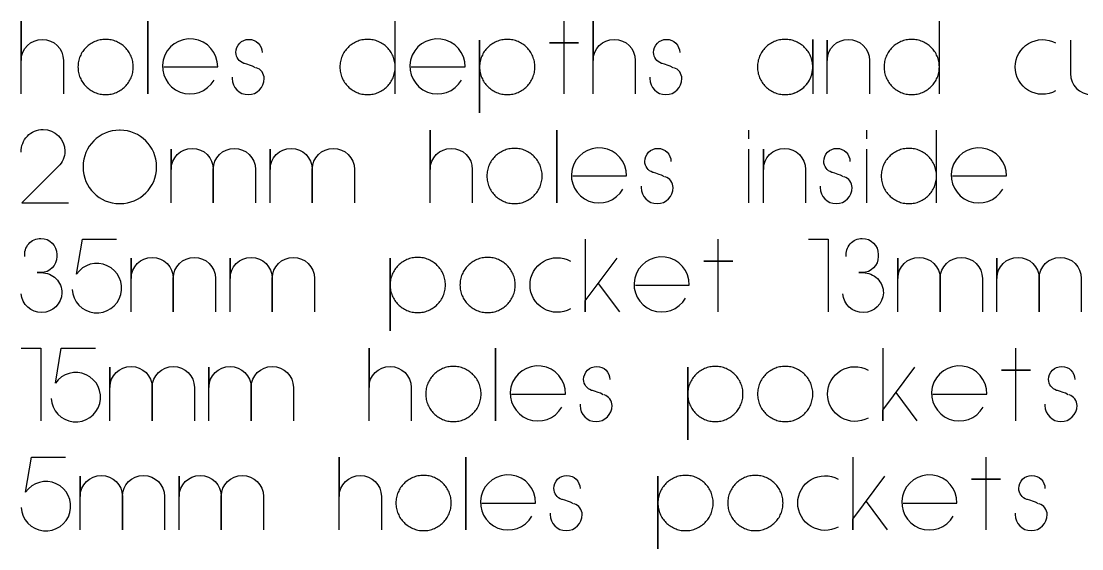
# Model space of a CAD drawing. Extents: x -767 to 3744, y -438 to 2808.
# Drawn here: x -766.8 to -329.5, y 2590.6 to 2808.4 of the extents above; entities that cross this region are included whole.
import ezdxf

# ---------------------------------------------------------------- set-up
doc = ezdxf.new("R2010")
doc.units = 0
doc.layers.add('T5_LOGOLAYER_2', color=18, linetype='CONTINUOUS')

msp = doc.modelspace()

# ---------------------------------------------------------------- linework, layer by layer
at = {"layer": 'T5_LOGOLAYER_2'}
for points in [[(-766.79, 2778.41), (-766.79, 2808.41), (-766.79, 2792.21, -1), (-749.39, 2792.21), (-749.39, 2778.41)], [(-530.99, 2778.41), (-530.99, 2808.41), (-530.99, 2792.21, -1), (-513.59, 2792.21), (-513.59, 2778.41)], [(-707.99, 2789.51), (-685.79, 2789.51, 0.90232), (-708.25, 2792.31, 0.862347), (-687.29, 2784.11)], [(-670.19, 2789.21), (-671.39, 2789.81), (-672.29, 2790.11), (-673.79, 2790.71), (-674.69, 2791.01), (-674.99, 2791.01, -0.313298), (-678.29, 2795.51, -1), (-667.49, 2795.51)], [(-605.99, 2789.51), (-583.79, 2789.51, 0.90232), (-606.25, 2792.31, 0.862347), (-585.29, 2784.11)], [(-497.99, 2789.21), (-499.19, 2789.81), (-500.09, 2790.11), (-501.59, 2790.71), (-502.49, 2791.01), (-502.79, 2791.01, -0.313298), (-506.09, 2795.51, -1), (-495.29, 2795.51)], [(-451.83, 2778.11, 0.421631), (-440.43, 2789.81), (-440.43, 2800.91), (-440.43, 2778.41)], [(-434.43, 2778.41), (-434.43, 2800.61), (-434.43, 2792.21, -1), (-417.03, 2792.21), (-417.03, 2778.41)], [(-340.27, 2779.61, -0.569347), (-356.95, 2789.51, -0.569347), (-340.27, 2799.41)], [(-334.21, 2800.61), (-334.21, 2786.81, 1), (-316.81, 2786.81), (-316.81, 2800.61), (-316.81, 2778.41)], [(-679.79, 2785.31), (-679.79, 2784.71, 1), (-666.59, 2784.71, 0.329104), (-669.89, 2789.21)], [(-507.59, 2785.31), (-507.59, 2784.71, 1), (-494.39, 2784.71, 0.329104), (-497.69, 2789.21)], [(-766.79, 2754.41, -0.423868), (-757.79, 2763.71, -0.413911), (-748.79, 2754.71, -0.194637), (-751.49, 2748.41), (-766.49, 2733.41), (-747.29, 2733.41)], [(-598.19, 2733.41), (-598.19, 2763.41), (-598.19, 2747.21, -1), (-580.79, 2747.21), (-580.79, 2733.41)], [(-704.99, 2733.41), (-704.99, 2755.61), (-704.99, 2747.21, -1), (-687.59, 2747.21), (-687.59, 2733.41), (-687.59, 2747.21, -1), (-670.19, 2747.21), (-670.19, 2733.41)], [(-664.19, 2733.41), (-664.19, 2755.61), (-664.19, 2747.21, -1), (-646.79, 2747.21), (-646.79, 2733.41), (-646.79, 2747.21, -1), (-629.39, 2747.21), (-629.39, 2733.41)], [(-539.39, 2744.51), (-517.19, 2744.51, 0.90232), (-539.65, 2747.31, 0.862347), (-518.69, 2739.11)], [(-501.59, 2744.21), (-502.79, 2744.81), (-503.69, 2745.11), (-505.19, 2745.71), (-506.09, 2746.01), (-506.39, 2746.01, -0.313298), (-509.69, 2750.51, -1), (-498.89, 2750.51)], [(-460.79, 2733.41), (-460.79, 2755.61), (-460.79, 2747.21, -1), (-443.39, 2747.21), (-443.39, 2733.41)], [(-427.79, 2744.21), (-428.99, 2744.81), (-429.89, 2745.11), (-431.39, 2745.71), (-432.29, 2746.01), (-432.59, 2746.01, -0.313298), (-435.89, 2750.51, -1), (-425.09, 2750.51)], [(-382.79, 2744.51), (-360.59, 2744.51, 0.90232), (-383.05, 2747.31, 0.862347), (-362.09, 2739.11)], [(-511.19, 2740.31), (-511.19, 2739.71, 1), (-497.99, 2739.71, 0.329104), (-501.29, 2744.21)], [(-437.39, 2740.31), (-437.39, 2739.71, 1), (-424.19, 2739.71, 0.329104), (-427.49, 2744.21)], [(-765.29, 2711.21, -0.454849), (-758.69, 2718.77, -0.411435), (-752.09, 2712.11), (-752.09, 2711.21, -0.412121), (-758.69, 2704.61), (-760.19, 2704.61), (-758.39, 2704.61, -0.414286), (-749.99, 2696.21, -0.946269), (-766.79, 2695.91)], [(-745.79, 2697.71, 0.857608), (-725.73, 2695.61, 0.839431), (-743.99, 2704.01), (-741.59, 2718.41), (-727.49, 2718.41)], [(-426.59, 2711.21, -0.454849), (-419.99, 2718.77, -0.411435), (-413.39, 2712.11), (-413.39, 2711.21, -0.412121), (-419.99, 2704.61), (-421.49, 2704.61), (-419.69, 2704.61, -0.414286), (-411.29, 2696.21, -0.946269), (-428.09, 2695.91)], [(-721.49, 2688.41), (-721.49, 2710.61), (-721.49, 2702.21, -1), (-704.09, 2702.21), (-704.09, 2688.41), (-704.09, 2702.21, -1), (-686.69, 2702.21), (-686.69, 2688.41)], [(-680.69, 2688.41), (-680.69, 2710.61), (-680.69, 2702.21, -1), (-663.29, 2702.21), (-663.29, 2688.41), (-663.29, 2702.21, -1), (-645.89, 2702.21), (-645.89, 2688.41)], [(-540.33, 2689.61, -0.569347), (-557.01, 2699.51, -0.569347), (-540.33, 2709.41)], [(-513.57, 2699.51), (-491.37, 2699.51, 0.90232), (-513.83, 2702.31, 0.862347), (-492.87, 2694.11)], [(-405.29, 2688.41), (-405.29, 2710.61), (-405.29, 2702.21, -1), (-387.89, 2702.21), (-387.89, 2688.41), (-387.89, 2702.21, -1), (-370.49, 2702.21), (-370.49, 2688.41)], [(-364.49, 2688.41), (-364.49, 2710.61), (-364.49, 2702.21, -1), (-347.09, 2702.21), (-347.09, 2688.41), (-347.09, 2702.21, -1), (-329.69, 2702.21), (-329.69, 2688.41)], [(-754.49, 2652.71, 0.857608), (-734.43, 2650.61, 0.839431), (-752.69, 2659.01), (-750.29, 2673.41), (-736.19, 2673.41)], [(-623.39, 2643.41), (-623.39, 2673.41), (-623.39, 2657.21, -1), (-605.99, 2657.21), (-605.99, 2643.41)], [(-730.19, 2643.41), (-730.19, 2665.61), (-730.19, 2657.21, -1), (-712.79, 2657.21), (-712.79, 2643.41), (-712.79, 2657.21, -1), (-695.39, 2657.21), (-695.39, 2643.41)], [(-689.39, 2643.41), (-689.39, 2665.61), (-689.39, 2657.21, -1), (-671.99, 2657.21), (-671.99, 2643.41), (-671.99, 2657.21, -1), (-654.59, 2657.21), (-654.59, 2643.41)], [(-564.59, 2654.51), (-542.39, 2654.51, 0.90232), (-564.85, 2657.31, 0.862347), (-543.89, 2649.11)], [(-526.79, 2654.21), (-527.99, 2654.81), (-528.89, 2655.11), (-530.39, 2655.71), (-531.29, 2656.01), (-531.59, 2656.01, -0.313298), (-534.89, 2660.51, -1), (-524.09, 2660.51)], [(-417.63, 2644.61, -0.569347), (-434.31, 2654.51, -0.569347), (-417.63, 2664.41)], [(-390.87, 2654.51), (-368.67, 2654.51, 0.90232), (-391.13, 2657.31, 0.862347), (-370.17, 2649.11)], [(-335.07, 2654.21), (-336.27, 2654.81), (-337.17, 2655.11), (-338.67, 2655.71), (-339.57, 2656.01), (-339.87, 2656.01, -0.313298), (-343.17, 2660.51, -1), (-332.37, 2660.51)], [(-536.39, 2650.31), (-536.39, 2649.71, 1), (-523.19, 2649.71, 0.329104), (-526.49, 2654.21)], [(-344.67, 2650.31), (-344.67, 2649.71, 1), (-331.47, 2649.71, 0.329104), (-334.77, 2654.21)], [(-766.79, 2607.71, 0.857608), (-746.73, 2605.61, 0.839431), (-764.99, 2614.01), (-762.59, 2628.41), (-748.49, 2628.41)], [(-635.69, 2598.41), (-635.69, 2628.41), (-635.69, 2612.21, -1), (-618.29, 2612.21), (-618.29, 2598.41)], [(-742.49, 2598.41), (-742.49, 2620.61), (-742.49, 2612.21, -1), (-725.09, 2612.21), (-725.09, 2598.41), (-725.09, 2612.21, -1), (-707.69, 2612.21), (-707.69, 2598.41)], [(-701.69, 2598.41), (-701.69, 2620.61), (-701.69, 2612.21, -1), (-684.29, 2612.21), (-684.29, 2598.41), (-684.29, 2612.21, -1), (-666.89, 2612.21), (-666.89, 2598.41)], [(-576.89, 2609.51), (-554.69, 2609.51, 0.90232), (-577.15, 2612.31, 0.862347), (-556.19, 2604.11)], [(-539.09, 2609.21), (-540.29, 2609.81), (-541.19, 2610.11), (-542.69, 2610.71), (-543.59, 2611.01), (-543.89, 2611.01, -0.313298), (-547.19, 2615.51, -1), (-536.39, 2615.51)], [(-429.93, 2599.61, -0.569347), (-446.61, 2609.51, -0.569347), (-429.93, 2619.41)], [(-403.17, 2609.51), (-380.97, 2609.51, 0.90232), (-403.43, 2612.31, 0.862347), (-382.47, 2604.11)], [(-347.37, 2609.21), (-348.57, 2609.81), (-349.47, 2610.11), (-350.97, 2610.71), (-351.87, 2611.01), (-352.17, 2611.01, -0.313298), (-355.47, 2615.51, -1), (-344.67, 2615.51)], [(-548.69, 2605.31), (-548.69, 2604.71, 1), (-535.49, 2604.71, 0.329104), (-538.79, 2609.21)], [(-356.97, 2605.31), (-356.97, 2604.71, 1), (-343.77, 2604.71, 0.329104), (-347.07, 2609.21)]]:
    msp.add_lwpolyline(points, format="xyb", dxfattribs=at)
for points in [[(-714.59, 2778.41), (-714.59, 2808.41)], [(-731.99, 2778.11), (-731.4, 2778.13), (-730.82, 2778.17), (-730.25, 2778.24), (-729.69, 2778.34), (-729.14, 2778.47), (-728.6, 2778.62), (-728.07, 2778.8), (-727.55, 2779.01), (-727.05, 2779.24), (-726.55, 2779.49), (-726.08, 2779.76), (-725.61, 2780.06), (-725.17, 2780.38), (-724.74, 2780.72), (-724.32, 2781.07), (-723.93, 2781.45), (-723.55, 2781.85), (-723.19, 2782.26), (-722.85, 2782.69), (-722.53, 2783.14), (-722.24, 2783.6), (-721.96, 2784.08), (-721.71, 2784.57), (-721.48, 2785.07), (-721.28, 2785.59), (-721.1, 2786.12), (-720.95, 2786.66), (-720.82, 2787.21), (-720.72, 2787.78), (-720.65, 2788.35), (-720.6, 2788.93), (-720.59, 2789.51), (-720.6, 2790.1), (-720.65, 2790.68), (-720.72, 2791.25), (-720.82, 2791.81), (-720.95, 2792.36), (-721.1, 2792.9), (-721.28, 2793.43), (-721.48, 2793.95), (-721.71, 2794.45), (-721.96, 2794.95), (-722.24, 2795.42), (-722.53, 2795.89), (-722.85, 2796.33), (-723.19, 2796.76), (-723.55, 2797.18), (-723.93, 2797.57), (-724.32, 2797.95), (-724.74, 2798.31), (-725.17, 2798.65), (-725.61, 2798.97), (-726.08, 2799.26), (-726.55, 2799.54), (-727.05, 2799.79), (-727.55, 2800.02), (-728.07, 2800.22), (-728.6, 2800.4), (-729.14, 2800.55), (-729.69, 2800.68), (-730.25, 2800.78), (-730.82, 2800.85), (-731.4, 2800.9), (-731.99, 2800.91), (-732.57, 2800.9), (-733.15, 2800.85), (-733.72, 2800.78), (-734.29, 2800.68), (-734.84, 2800.55), (-735.38, 2800.4), (-735.91, 2800.22), (-736.43, 2800.02), (-736.93, 2799.79), (-737.42, 2799.54), (-737.9, 2799.26), (-738.36, 2798.97), (-738.81, 2798.65), (-739.24, 2798.31), (-739.65, 2797.95), (-740.05, 2797.57), (-740.43, 2797.18), (-740.78, 2796.76), (-741.12, 2796.33), (-741.44, 2795.89), (-741.74, 2795.42), (-742.01, 2794.95), (-742.26, 2794.45), (-742.49, 2793.95), (-742.7, 2793.43), (-742.88, 2792.9), (-743.03, 2792.36), (-743.16, 2791.81), (-743.26, 2791.25), (-743.33, 2790.68), (-743.37, 2790.1), (-743.39, 2789.51), (-743.37, 2788.93), (-743.33, 2788.35), (-743.26, 2787.78), (-743.16, 2787.21), (-743.03, 2786.66), (-742.88, 2786.12), (-742.7, 2785.59), (-742.49, 2785.07), (-742.26, 2784.57), (-742.01, 2784.08), (-741.74, 2783.6), (-741.44, 2783.14), (-741.12, 2782.69), (-740.78, 2782.26), (-740.43, 2781.85), (-740.05, 2781.45), (-739.65, 2781.07), (-739.24, 2780.72), (-738.81, 2780.38), (-738.36, 2780.06), (-737.9, 2779.76), (-737.42, 2779.49), (-736.93, 2779.24), (-736.43, 2779.01), (-735.91, 2778.8), (-735.38, 2778.62), (-734.84, 2778.47), (-734.29, 2778.34), (-733.72, 2778.24), (-733.15, 2778.17), (-732.57, 2778.13)], [(-577.79, 2778.41), (-577.79, 2800.61), (-577.79, 2789.51), (-577.77, 2788.93), (-577.73, 2788.35), (-577.66, 2787.78), (-577.56, 2787.21), (-577.43, 2786.66), (-577.28, 2786.12), (-577.1, 2785.59), (-576.89, 2785.07), (-576.66, 2784.57), (-576.41, 2784.08), (-576.14, 2783.6), (-575.84, 2783.14), (-575.52, 2782.69), (-575.18, 2782.26), (-574.83, 2781.85), (-574.45, 2781.45), (-574.05, 2781.07), (-573.64, 2780.72), (-573.21, 2780.38), (-572.76, 2780.06), (-572.3, 2779.76), (-571.82, 2779.49), (-571.33, 2779.24), (-570.83, 2779.01), (-570.31, 2778.8), (-569.78, 2778.62), (-569.24, 2778.47), (-568.69, 2778.34), (-568.12, 2778.24), (-567.55, 2778.17), (-566.97, 2778.13), (-566.39, 2778.11), (-565.8, 2778.13), (-565.22, 2778.17), (-564.65, 2778.24), (-564.09, 2778.34), (-563.54, 2778.47), (-563, 2778.62), (-562.47, 2778.8), (-561.95, 2779.01), (-561.45, 2779.24), (-560.95, 2779.49), (-560.48, 2779.76), (-560.01, 2780.06), (-559.57, 2780.38), (-559.14, 2780.72), (-558.72, 2781.07), (-558.33, 2781.45), (-557.95, 2781.85), (-557.59, 2782.26), (-557.25, 2782.69), (-556.93, 2783.14), (-556.64, 2783.6), (-556.36, 2784.08), (-556.11, 2784.57), (-555.88, 2785.07), (-555.68, 2785.59), (-555.5, 2786.12), (-555.35, 2786.66), (-555.22, 2787.21), (-555.12, 2787.78), (-555.05, 2788.35), (-555, 2788.93), (-554.99, 2789.51), (-555, 2790.1), (-555.05, 2790.68), (-555.12, 2791.25), (-555.22, 2791.81), (-555.35, 2792.36), (-555.5, 2792.9), (-555.68, 2793.43), (-555.88, 2793.95), (-556.11, 2794.45), (-556.36, 2794.95), (-556.64, 2795.42), (-556.93, 2795.89), (-557.25, 2796.33), (-557.59, 2796.76), (-557.95, 2797.18), (-558.33, 2797.57), (-558.72, 2797.95), (-559.14, 2798.31), (-559.57, 2798.65), (-560.01, 2798.97), (-560.48, 2799.26), (-560.95, 2799.54), (-561.45, 2799.79), (-561.95, 2800.02), (-562.47, 2800.22), (-563, 2800.4), (-563.54, 2800.55), (-564.09, 2800.68), (-564.65, 2800.78), (-565.22, 2800.85), (-565.8, 2800.9), (-566.39, 2800.91), (-566.97, 2800.9), (-567.55, 2800.85), (-568.12, 2800.78), (-568.69, 2800.68), (-569.24, 2800.55), (-569.78, 2800.4), (-570.31, 2800.22), (-570.83, 2800.02), (-571.33, 2799.79), (-571.82, 2799.54), (-572.3, 2799.26), (-572.76, 2798.97), (-573.21, 2798.65), (-573.64, 2798.31), (-574.05, 2797.95), (-574.45, 2797.57), (-574.83, 2797.18), (-575.18, 2796.76), (-575.52, 2796.33), (-575.84, 2795.89), (-576.14, 2795.42), (-576.41, 2794.95), (-576.66, 2794.45), (-576.89, 2793.95), (-577.1, 2793.43), (-577.28, 2792.9), (-577.43, 2792.36), (-577.56, 2791.81), (-577.66, 2791.25), (-577.73, 2790.68), (-577.77, 2790.1), (-577.79, 2789.51), (-577.79, 2770.61)], [(-451.83, 2778.11), (-451.24, 2778.13), (-450.66, 2778.17), (-450.09, 2778.24), (-449.53, 2778.34), (-448.98, 2778.47), (-448.44, 2778.62), (-447.91, 2778.8), (-447.39, 2779.01), (-446.89, 2779.24), (-446.39, 2779.49), (-445.92, 2779.76), (-445.45, 2780.06), (-445.01, 2780.38), (-444.58, 2780.72), (-444.16, 2781.07), (-443.77, 2781.45), (-443.39, 2781.85), (-443.03, 2782.26), (-442.69, 2782.69), (-442.37, 2783.14), (-442.08, 2783.6), (-441.8, 2784.08), (-441.55, 2784.57), (-441.32, 2785.07), (-441.12, 2785.59), (-440.94, 2786.12), (-440.79, 2786.66), (-440.66, 2787.21), (-440.56, 2787.78), (-440.49, 2788.35), (-440.44, 2788.93), (-440.43, 2789.51), (-440.44, 2790.1), (-440.49, 2790.68), (-440.56, 2791.25), (-440.66, 2791.81), (-440.79, 2792.36), (-440.94, 2792.9), (-441.12, 2793.43), (-441.32, 2793.95), (-441.55, 2794.45), (-441.8, 2794.95), (-442.08, 2795.42), (-442.37, 2795.89), (-442.69, 2796.33), (-443.03, 2796.76), (-443.39, 2797.18), (-443.77, 2797.57), (-444.16, 2797.95), (-444.58, 2798.31), (-445.01, 2798.65), (-445.45, 2798.97), (-445.92, 2799.26), (-446.39, 2799.54), (-446.89, 2799.79), (-447.39, 2800.02), (-447.91, 2800.22), (-448.44, 2800.4), (-448.98, 2800.55), (-449.53, 2800.68), (-450.09, 2800.78), (-450.66, 2800.85), (-451.24, 2800.9), (-451.83, 2800.91), (-452.41, 2800.9), (-452.99, 2800.85), (-453.56, 2800.78), (-454.13, 2800.68), (-454.68, 2800.55), (-455.22, 2800.4), (-455.75, 2800.22), (-456.27, 2800.02), (-456.77, 2799.79), (-457.26, 2799.54), (-457.74, 2799.26), (-458.2, 2798.97), (-458.65, 2798.65), (-459.08, 2798.31), (-459.49, 2797.95), (-459.89, 2797.57), (-460.27, 2797.18), (-460.62, 2796.76), (-460.96, 2796.33), (-461.28, 2795.89), (-461.58, 2795.42), (-461.85, 2794.95), (-462.1, 2794.45), (-462.33, 2793.95), (-462.54, 2793.43), (-462.72, 2792.9), (-462.87, 2792.36), (-463, 2791.81), (-463.1, 2791.25), (-463.17, 2790.68), (-463.21, 2790.1), (-463.23, 2789.51), (-463.21, 2788.93), (-463.17, 2788.35), (-463.1, 2787.78), (-463, 2787.21), (-462.87, 2786.66), (-462.72, 2786.12), (-462.54, 2785.59), (-462.33, 2785.07), (-462.1, 2784.57), (-461.85, 2784.08), (-461.58, 2783.6), (-461.28, 2783.14), (-460.96, 2782.69), (-460.62, 2782.26), (-460.27, 2781.85), (-459.89, 2781.45), (-459.49, 2781.07), (-459.08, 2780.72), (-458.65, 2780.38), (-458.2, 2780.06), (-457.74, 2779.76), (-457.26, 2779.49), (-456.77, 2779.24), (-456.27, 2779.01), (-455.75, 2778.8), (-455.22, 2778.62), (-454.68, 2778.47), (-454.13, 2778.34), (-453.56, 2778.24), (-452.99, 2778.17), (-452.41, 2778.13)], [(-545.99, 2733.41), (-545.99, 2763.41)], [(-563.39, 2733.11), (-562.8, 2733.13), (-562.22, 2733.17), (-561.65, 2733.24), (-561.09, 2733.34), (-560.54, 2733.47), (-560, 2733.62), (-559.47, 2733.8), (-558.95, 2734.01), (-558.45, 2734.24), (-557.95, 2734.49), (-557.48, 2734.76), (-557.01, 2735.06), (-556.57, 2735.38), (-556.14, 2735.72), (-555.72, 2736.07), (-555.33, 2736.45), (-554.95, 2736.85), (-554.59, 2737.26), (-554.25, 2737.69), (-553.93, 2738.14), (-553.64, 2738.6), (-553.36, 2739.08), (-553.11, 2739.57), (-552.88, 2740.07), (-552.68, 2740.59), (-552.5, 2741.12), (-552.35, 2741.66), (-552.22, 2742.21), (-552.12, 2742.78), (-552.05, 2743.35), (-552, 2743.93), (-551.99, 2744.51), (-552, 2745.1), (-552.05, 2745.68), (-552.12, 2746.25), (-552.22, 2746.81), (-552.35, 2747.36), (-552.5, 2747.9), (-552.68, 2748.43), (-552.88, 2748.95), (-553.11, 2749.45), (-553.36, 2749.95), (-553.64, 2750.42), (-553.93, 2750.89), (-554.25, 2751.33), (-554.59, 2751.76), (-554.95, 2752.18), (-555.33, 2752.57), (-555.72, 2752.95), (-556.14, 2753.31), (-556.57, 2753.65), (-557.01, 2753.97), (-557.48, 2754.26), (-557.95, 2754.54), (-558.45, 2754.79), (-558.95, 2755.02), (-559.47, 2755.22), (-560, 2755.4), (-560.54, 2755.55), (-561.09, 2755.68), (-561.65, 2755.78), (-562.22, 2755.85), (-562.8, 2755.9), (-563.39, 2755.91), (-563.97, 2755.9), (-564.55, 2755.85), (-565.12, 2755.78), (-565.69, 2755.68), (-566.24, 2755.55), (-566.78, 2755.4), (-567.31, 2755.22), (-567.83, 2755.02), (-568.33, 2754.79), (-568.82, 2754.54), (-569.3, 2754.26), (-569.76, 2753.97), (-570.21, 2753.65), (-570.64, 2753.31), (-571.05, 2752.95), (-571.45, 2752.57), (-571.83, 2752.18), (-572.18, 2751.76), (-572.52, 2751.33), (-572.84, 2750.89), (-573.14, 2750.42), (-573.41, 2749.95), (-573.66, 2749.45), (-573.89, 2748.95), (-574.1, 2748.43), (-574.28, 2747.9), (-574.43, 2747.36), (-574.56, 2746.81), (-574.66, 2746.25), (-574.73, 2745.68), (-574.77, 2745.1), (-574.79, 2744.51), (-574.77, 2743.93), (-574.73, 2743.35), (-574.66, 2742.78), (-574.56, 2742.21), (-574.43, 2741.66), (-574.28, 2741.12), (-574.1, 2740.59), (-573.89, 2740.07), (-573.66, 2739.57), (-573.41, 2739.08), (-573.14, 2738.6), (-572.84, 2738.14), (-572.52, 2737.69), (-572.18, 2737.26), (-571.83, 2736.85), (-571.45, 2736.45), (-571.05, 2736.07), (-570.64, 2735.72), (-570.21, 2735.38), (-569.76, 2735.06), (-569.3, 2734.76), (-568.82, 2734.49), (-568.33, 2734.24), (-567.83, 2734.01), (-567.31, 2733.8), (-566.78, 2733.62), (-566.24, 2733.47), (-565.69, 2733.34), (-565.12, 2733.24), (-564.55, 2733.17), (-563.97, 2733.13)], [(-614.69, 2688.41), (-614.69, 2710.61), (-614.69, 2699.51), (-614.67, 2698.93), (-614.63, 2698.35), (-614.56, 2697.78), (-614.46, 2697.21), (-614.33, 2696.66), (-614.18, 2696.12), (-614, 2695.59), (-613.79, 2695.07), (-613.56, 2694.57), (-613.31, 2694.08), (-613.04, 2693.6), (-612.74, 2693.14), (-612.42, 2692.69), (-612.08, 2692.26), (-611.73, 2691.85), (-611.35, 2691.45), (-610.95, 2691.07), (-610.54, 2690.72), (-610.11, 2690.38), (-609.66, 2690.06), (-609.2, 2689.76), (-608.72, 2689.49), (-608.23, 2689.24), (-607.73, 2689.01), (-607.21, 2688.8), (-606.68, 2688.62), (-606.14, 2688.47), (-605.59, 2688.34), (-605.02, 2688.24), (-604.45, 2688.17), (-603.87, 2688.13), (-603.29, 2688.11), (-602.7, 2688.13), (-602.12, 2688.17), (-601.55, 2688.24), (-600.99, 2688.34), (-600.44, 2688.47), (-599.9, 2688.62), (-599.37, 2688.8), (-598.85, 2689.01), (-598.35, 2689.24), (-597.85, 2689.49), (-597.38, 2689.76), (-596.91, 2690.06), (-596.47, 2690.38), (-596.04, 2690.72), (-595.62, 2691.07), (-595.23, 2691.45), (-594.85, 2691.85), (-594.49, 2692.26), (-594.15, 2692.69), (-593.83, 2693.14), (-593.54, 2693.6), (-593.26, 2694.08), (-593.01, 2694.57), (-592.78, 2695.07), (-592.58, 2695.59), (-592.4, 2696.12), (-592.25, 2696.66), (-592.12, 2697.21), (-592.02, 2697.78), (-591.95, 2698.35), (-591.9, 2698.93), (-591.89, 2699.51), (-591.9, 2700.1), (-591.95, 2700.68), (-592.02, 2701.25), (-592.12, 2701.81), (-592.25, 2702.36), (-592.4, 2702.9), (-592.58, 2703.43), (-592.78, 2703.95), (-593.01, 2704.45), (-593.26, 2704.95), (-593.54, 2705.42), (-593.83, 2705.89), (-594.15, 2706.33), (-594.49, 2706.76), (-594.85, 2707.18), (-595.23, 2707.57), (-595.62, 2707.95), (-596.04, 2708.31), (-596.47, 2708.65), (-596.91, 2708.97), (-597.38, 2709.26), (-597.85, 2709.54), (-598.35, 2709.79), (-598.85, 2710.02), (-599.37, 2710.22), (-599.9, 2710.4), (-600.44, 2710.55), (-600.99, 2710.68), (-601.55, 2710.78), (-602.12, 2710.85), (-602.7, 2710.9), (-603.29, 2710.91), (-603.87, 2710.9), (-604.45, 2710.85), (-605.02, 2710.78), (-605.59, 2710.68), (-606.14, 2710.55), (-606.68, 2710.4), (-607.21, 2710.22), (-607.73, 2710.02), (-608.23, 2709.79), (-608.72, 2709.54), (-609.2, 2709.26), (-609.66, 2708.97), (-610.11, 2708.65), (-610.54, 2708.31), (-610.95, 2707.95), (-611.35, 2707.57), (-611.73, 2707.18), (-612.08, 2706.76), (-612.42, 2706.33), (-612.74, 2705.89), (-613.04, 2705.42), (-613.31, 2704.95), (-613.56, 2704.45), (-613.79, 2703.95), (-614, 2703.43), (-614.18, 2702.9), (-614.33, 2702.36), (-614.46, 2701.81), (-614.56, 2701.25), (-614.63, 2700.68), (-614.67, 2700.1), (-614.69, 2699.51), (-614.69, 2680.61)], [(-574.49, 2688.11), (-573.9, 2688.13), (-573.32, 2688.17), (-572.75, 2688.24), (-572.19, 2688.34), (-571.64, 2688.47), (-571.1, 2688.62), (-570.57, 2688.8), (-570.05, 2689.01), (-569.55, 2689.24), (-569.05, 2689.49), (-568.58, 2689.76), (-568.11, 2690.06), (-567.67, 2690.38), (-567.24, 2690.72), (-566.82, 2691.07), (-566.43, 2691.45), (-566.05, 2691.85), (-565.69, 2692.26), (-565.35, 2692.69), (-565.03, 2693.14), (-564.74, 2693.6), (-564.46, 2694.08), (-564.21, 2694.57), (-563.98, 2695.07), (-563.78, 2695.59), (-563.6, 2696.12), (-563.45, 2696.66), (-563.32, 2697.21), (-563.22, 2697.78), (-563.15, 2698.35), (-563.1, 2698.93), (-563.09, 2699.51), (-563.1, 2700.1), (-563.15, 2700.68), (-563.22, 2701.25), (-563.32, 2701.81), (-563.45, 2702.36), (-563.6, 2702.9), (-563.78, 2703.43), (-563.98, 2703.95), (-564.21, 2704.45), (-564.46, 2704.95), (-564.74, 2705.42), (-565.03, 2705.89), (-565.35, 2706.33), (-565.69, 2706.76), (-566.05, 2707.18), (-566.43, 2707.57), (-566.82, 2707.95), (-567.24, 2708.31), (-567.67, 2708.65), (-568.11, 2708.97), (-568.58, 2709.26), (-569.05, 2709.54), (-569.55, 2709.79), (-570.05, 2710.02), (-570.57, 2710.22), (-571.1, 2710.4), (-571.64, 2710.55), (-572.19, 2710.68), (-572.75, 2710.78), (-573.32, 2710.85), (-573.9, 2710.9), (-574.49, 2710.91), (-575.07, 2710.9), (-575.65, 2710.85), (-576.22, 2710.78), (-576.79, 2710.68), (-577.34, 2710.55), (-577.88, 2710.4), (-578.41, 2710.22), (-578.93, 2710.02), (-579.43, 2709.79), (-579.92, 2709.54), (-580.4, 2709.26), (-580.86, 2708.97), (-581.31, 2708.65), (-581.74, 2708.31), (-582.15, 2707.95), (-582.55, 2707.57), (-582.93, 2707.18), (-583.28, 2706.76), (-583.62, 2706.33), (-583.94, 2705.89), (-584.24, 2705.42), (-584.51, 2704.95), (-584.76, 2704.45), (-584.99, 2703.95), (-585.2, 2703.43), (-585.38, 2702.9), (-585.53, 2702.36), (-585.66, 2701.81), (-585.76, 2701.25), (-585.83, 2700.68), (-585.87, 2700.1), (-585.89, 2699.51), (-585.87, 2698.93), (-585.83, 2698.35), (-585.76, 2697.78), (-585.66, 2697.21), (-585.53, 2696.66), (-585.38, 2696.12), (-585.2, 2695.59), (-584.99, 2695.07), (-584.76, 2694.57), (-584.51, 2694.08), (-584.24, 2693.6), (-583.94, 2693.14), (-583.62, 2692.69), (-583.28, 2692.26), (-582.93, 2691.85), (-582.55, 2691.45), (-582.15, 2691.07), (-581.74, 2690.72), (-581.31, 2690.38), (-580.86, 2690.06), (-580.4, 2689.76), (-579.92, 2689.49), (-579.43, 2689.24), (-578.93, 2689.01), (-578.41, 2688.8), (-577.88, 2688.62), (-577.34, 2688.47), (-576.79, 2688.34), (-576.22, 2688.24), (-575.65, 2688.17), (-575.07, 2688.13)], [(-571.19, 2643.41), (-571.19, 2673.41)], [(-588.59, 2643.11), (-588, 2643.13), (-587.42, 2643.17), (-586.85, 2643.24), (-586.29, 2643.34), (-585.74, 2643.47), (-585.2, 2643.62), (-584.67, 2643.8), (-584.15, 2644.01), (-583.65, 2644.24), (-583.15, 2644.49), (-582.68, 2644.76), (-582.21, 2645.06), (-581.77, 2645.38), (-581.34, 2645.72), (-580.92, 2646.07), (-580.53, 2646.45), (-580.15, 2646.85), (-579.79, 2647.26), (-579.45, 2647.69), (-579.13, 2648.14), (-578.84, 2648.6), (-578.56, 2649.08), (-578.31, 2649.57), (-578.08, 2650.07), (-577.88, 2650.59), (-577.7, 2651.12), (-577.55, 2651.66), (-577.42, 2652.21), (-577.32, 2652.78), (-577.25, 2653.35), (-577.2, 2653.93), (-577.19, 2654.51), (-577.2, 2655.1), (-577.25, 2655.68), (-577.32, 2656.25), (-577.42, 2656.81), (-577.55, 2657.36), (-577.7, 2657.9), (-577.88, 2658.43), (-578.08, 2658.95), (-578.31, 2659.45), (-578.56, 2659.95), (-578.84, 2660.42), (-579.13, 2660.89), (-579.45, 2661.33), (-579.79, 2661.76), (-580.15, 2662.18), (-580.53, 2662.57), (-580.92, 2662.95), (-581.34, 2663.31), (-581.77, 2663.65), (-582.21, 2663.97), (-582.68, 2664.26), (-583.15, 2664.54), (-583.65, 2664.79), (-584.15, 2665.02), (-584.67, 2665.22), (-585.2, 2665.4), (-585.74, 2665.55), (-586.29, 2665.68), (-586.85, 2665.78), (-587.42, 2665.85), (-588, 2665.9), (-588.59, 2665.91), (-589.17, 2665.9), (-589.75, 2665.85), (-590.32, 2665.78), (-590.89, 2665.68), (-591.44, 2665.55), (-591.98, 2665.4), (-592.51, 2665.22), (-593.03, 2665.02), (-593.53, 2664.79), (-594.02, 2664.54), (-594.5, 2664.26), (-594.96, 2663.97), (-595.41, 2663.65), (-595.84, 2663.31), (-596.25, 2662.95), (-596.65, 2662.57), (-597.03, 2662.18), (-597.38, 2661.76), (-597.72, 2661.33), (-598.04, 2660.89), (-598.34, 2660.42), (-598.61, 2659.95), (-598.86, 2659.45), (-599.09, 2658.95), (-599.3, 2658.43), (-599.48, 2657.9), (-599.63, 2657.36), (-599.76, 2656.81), (-599.86, 2656.25), (-599.93, 2655.68), (-599.97, 2655.1), (-599.99, 2654.51), (-599.97, 2653.93), (-599.93, 2653.35), (-599.86, 2652.78), (-599.76, 2652.21), (-599.63, 2651.66), (-599.48, 2651.12), (-599.3, 2650.59), (-599.09, 2650.07), (-598.86, 2649.57), (-598.61, 2649.08), (-598.34, 2648.6), (-598.04, 2648.14), (-597.72, 2647.69), (-597.38, 2647.26), (-597.03, 2646.85), (-596.65, 2646.45), (-596.25, 2646.07), (-595.84, 2645.72), (-595.41, 2645.38), (-594.96, 2645.06), (-594.5, 2644.76), (-594.02, 2644.49), (-593.53, 2644.24), (-593.03, 2644.01), (-592.51, 2643.8), (-591.98, 2643.62), (-591.44, 2643.47), (-590.89, 2643.34), (-590.32, 2643.24), (-589.75, 2643.17), (-589.17, 2643.13)], [(-491.99, 2643.41), (-491.99, 2665.61), (-491.99, 2654.51), (-491.97, 2653.93), (-491.93, 2653.35), (-491.86, 2652.78), (-491.76, 2652.21), (-491.63, 2651.66), (-491.48, 2651.12), (-491.3, 2650.59), (-491.09, 2650.07), (-490.86, 2649.57), (-490.61, 2649.08), (-490.34, 2648.6), (-490.04, 2648.14), (-489.72, 2647.69), (-489.38, 2647.26), (-489.03, 2646.85), (-488.65, 2646.45), (-488.25, 2646.07), (-487.84, 2645.72), (-487.41, 2645.38), (-486.96, 2645.06), (-486.5, 2644.76), (-486.02, 2644.49), (-485.53, 2644.24), (-485.03, 2644.01), (-484.51, 2643.8), (-483.98, 2643.62), (-483.44, 2643.47), (-482.89, 2643.34), (-482.32, 2643.24), (-481.75, 2643.17), (-481.17, 2643.13), (-480.59, 2643.11), (-480, 2643.13), (-479.42, 2643.17), (-478.85, 2643.24), (-478.29, 2643.34), (-477.74, 2643.47), (-477.2, 2643.62), (-476.67, 2643.8), (-476.15, 2644.01), (-475.65, 2644.24), (-475.15, 2644.49), (-474.68, 2644.76), (-474.21, 2645.06), (-473.77, 2645.38), (-473.34, 2645.72), (-472.92, 2646.07), (-472.53, 2646.45), (-472.15, 2646.85), (-471.79, 2647.26), (-471.45, 2647.69), (-471.13, 2648.14), (-470.84, 2648.6), (-470.56, 2649.08), (-470.31, 2649.57), (-470.08, 2650.07), (-469.88, 2650.59), (-469.7, 2651.12), (-469.55, 2651.66), (-469.42, 2652.21), (-469.32, 2652.78), (-469.25, 2653.35), (-469.2, 2653.93), (-469.19, 2654.51), (-469.2, 2655.1), (-469.25, 2655.68), (-469.32, 2656.25), (-469.42, 2656.81), (-469.55, 2657.36), (-469.7, 2657.9), (-469.88, 2658.43), (-470.08, 2658.95), (-470.31, 2659.45), (-470.56, 2659.95), (-470.84, 2660.42), (-471.13, 2660.89), (-471.45, 2661.33), (-471.79, 2661.76), (-472.15, 2662.18), (-472.53, 2662.57), (-472.92, 2662.95), (-473.34, 2663.31), (-473.77, 2663.65), (-474.21, 2663.97), (-474.68, 2664.26), (-475.15, 2664.54), (-475.65, 2664.79), (-476.15, 2665.02), (-476.67, 2665.22), (-477.2, 2665.4), (-477.74, 2665.55), (-478.29, 2665.68), (-478.85, 2665.78), (-479.42, 2665.85), (-480, 2665.9), (-480.59, 2665.91), (-481.17, 2665.9), (-481.75, 2665.85), (-482.32, 2665.78), (-482.89, 2665.68), (-483.44, 2665.55), (-483.98, 2665.4), (-484.51, 2665.22), (-485.03, 2665.02), (-485.53, 2664.79), (-486.02, 2664.54), (-486.5, 2664.26), (-486.96, 2663.97), (-487.41, 2663.65), (-487.84, 2663.31), (-488.25, 2662.95), (-488.65, 2662.57), (-489.03, 2662.18), (-489.38, 2661.76), (-489.72, 2661.33), (-490.04, 2660.89), (-490.34, 2660.42), (-490.61, 2659.95), (-490.86, 2659.45), (-491.09, 2658.95), (-491.3, 2658.43), (-491.48, 2657.9), (-491.63, 2657.36), (-491.76, 2656.81), (-491.86, 2656.25), (-491.93, 2655.68), (-491.97, 2655.1), (-491.99, 2654.51), (-491.99, 2635.61)], [(-451.79, 2643.11), (-451.2, 2643.13), (-450.62, 2643.17), (-450.05, 2643.24), (-449.49, 2643.34), (-448.94, 2643.47), (-448.4, 2643.62), (-447.87, 2643.8), (-447.35, 2644.01), (-446.85, 2644.24), (-446.35, 2644.49), (-445.88, 2644.76), (-445.41, 2645.06), (-444.97, 2645.38), (-444.54, 2645.72), (-444.12, 2646.07), (-443.73, 2646.45), (-443.35, 2646.85), (-442.99, 2647.26), (-442.65, 2647.69), (-442.33, 2648.14), (-442.04, 2648.6), (-441.76, 2649.08), (-441.51, 2649.57), (-441.28, 2650.07), (-441.08, 2650.59), (-440.9, 2651.12), (-440.75, 2651.66), (-440.62, 2652.21), (-440.52, 2652.78), (-440.45, 2653.35), (-440.4, 2653.93), (-440.39, 2654.51), (-440.4, 2655.1), (-440.45, 2655.68), (-440.52, 2656.25), (-440.62, 2656.81), (-440.75, 2657.36), (-440.9, 2657.9), (-441.08, 2658.43), (-441.28, 2658.95), (-441.51, 2659.45), (-441.76, 2659.95), (-442.04, 2660.42), (-442.33, 2660.89), (-442.65, 2661.33), (-442.99, 2661.76), (-443.35, 2662.18), (-443.73, 2662.57), (-444.12, 2662.95), (-444.54, 2663.31), (-444.97, 2663.65), (-445.41, 2663.97), (-445.88, 2664.26), (-446.35, 2664.54), (-446.85, 2664.79), (-447.35, 2665.02), (-447.87, 2665.22), (-448.4, 2665.4), (-448.94, 2665.55), (-449.49, 2665.68), (-450.05, 2665.78), (-450.62, 2665.85), (-451.2, 2665.9), (-451.79, 2665.91), (-452.37, 2665.9), (-452.95, 2665.85), (-453.52, 2665.78), (-454.09, 2665.68), (-454.64, 2665.55), (-455.18, 2665.4), (-455.71, 2665.22), (-456.23, 2665.02), (-456.73, 2664.79), (-457.22, 2664.54), (-457.7, 2664.26), (-458.16, 2663.97), (-458.61, 2663.65), (-459.04, 2663.31), (-459.45, 2662.95), (-459.85, 2662.57), (-460.23, 2662.18), (-460.58, 2661.76), (-460.92, 2661.33), (-461.24, 2660.89), (-461.54, 2660.42), (-461.81, 2659.95), (-462.06, 2659.45), (-462.29, 2658.95), (-462.5, 2658.43), (-462.68, 2657.9), (-462.83, 2657.36), (-462.96, 2656.81), (-463.06, 2656.25), (-463.13, 2655.68), (-463.17, 2655.1), (-463.19, 2654.51), (-463.17, 2653.93), (-463.13, 2653.35), (-463.06, 2652.78), (-462.96, 2652.21), (-462.83, 2651.66), (-462.68, 2651.12), (-462.5, 2650.59), (-462.29, 2650.07), (-462.06, 2649.57), (-461.81, 2649.08), (-461.54, 2648.6), (-461.24, 2648.14), (-460.92, 2647.69), (-460.58, 2647.26), (-460.23, 2646.85), (-459.85, 2646.45), (-459.45, 2646.07), (-459.04, 2645.72), (-458.61, 2645.38), (-458.16, 2645.06), (-457.7, 2644.76), (-457.22, 2644.49), (-456.73, 2644.24), (-456.23, 2644.01), (-455.71, 2643.8), (-455.18, 2643.62), (-454.64, 2643.47), (-454.09, 2643.34), (-453.52, 2643.24), (-452.95, 2643.17), (-452.37, 2643.13)], [(-583.49, 2598.41), (-583.49, 2628.41)], [(-600.89, 2598.11), (-600.3, 2598.13), (-599.72, 2598.17), (-599.15, 2598.24), (-598.59, 2598.34), (-598.04, 2598.47), (-597.5, 2598.62), (-596.97, 2598.8), (-596.45, 2599.01), (-595.95, 2599.24), (-595.45, 2599.49), (-594.98, 2599.76), (-594.51, 2600.06), (-594.07, 2600.38), (-593.64, 2600.72), (-593.22, 2601.07), (-592.83, 2601.45), (-592.45, 2601.85), (-592.09, 2602.26), (-591.75, 2602.69), (-591.43, 2603.14), (-591.14, 2603.6), (-590.86, 2604.08), (-590.61, 2604.57), (-590.38, 2605.07), (-590.18, 2605.59), (-590, 2606.12), (-589.85, 2606.66), (-589.72, 2607.21), (-589.62, 2607.78), (-589.55, 2608.35), (-589.5, 2608.93), (-589.49, 2609.51), (-589.5, 2610.1), (-589.55, 2610.68), (-589.62, 2611.25), (-589.72, 2611.81), (-589.85, 2612.36), (-590, 2612.9), (-590.18, 2613.43), (-590.38, 2613.95), (-590.61, 2614.45), (-590.86, 2614.95), (-591.14, 2615.42), (-591.43, 2615.89), (-591.75, 2616.33), (-592.09, 2616.76), (-592.45, 2617.18), (-592.83, 2617.57), (-593.22, 2617.95), (-593.64, 2618.31), (-594.07, 2618.65), (-594.51, 2618.97), (-594.98, 2619.26), (-595.45, 2619.54), (-595.95, 2619.79), (-596.45, 2620.02), (-596.97, 2620.22), (-597.5, 2620.4), (-598.04, 2620.55), (-598.59, 2620.68), (-599.15, 2620.78), (-599.72, 2620.85), (-600.3, 2620.9), (-600.89, 2620.91), (-601.47, 2620.9), (-602.05, 2620.85), (-602.62, 2620.78), (-603.19, 2620.68), (-603.74, 2620.55), (-604.28, 2620.4), (-604.81, 2620.22), (-605.33, 2620.02), (-605.83, 2619.79), (-606.32, 2619.54), (-606.8, 2619.26), (-607.26, 2618.97), (-607.71, 2618.65), (-608.14, 2618.31), (-608.55, 2617.95), (-608.95, 2617.57), (-609.33, 2617.18), (-609.68, 2616.76), (-610.02, 2616.33), (-610.34, 2615.89), (-610.64, 2615.42), (-610.91, 2614.95), (-611.16, 2614.45), (-611.39, 2613.95), (-611.6, 2613.43), (-611.78, 2612.9), (-611.93, 2612.36), (-612.06, 2611.81), (-612.16, 2611.25), (-612.23, 2610.68), (-612.27, 2610.1), (-612.29, 2609.51), (-612.27, 2608.93), (-612.23, 2608.35), (-612.16, 2607.78), (-612.06, 2607.21), (-611.93, 2606.66), (-611.78, 2606.12), (-611.6, 2605.59), (-611.39, 2605.07), (-611.16, 2604.57), (-610.91, 2604.08), (-610.64, 2603.6), (-610.34, 2603.14), (-610.02, 2602.69), (-609.68, 2602.26), (-609.33, 2601.85), (-608.95, 2601.45), (-608.55, 2601.07), (-608.14, 2600.72), (-607.71, 2600.38), (-607.26, 2600.06), (-606.8, 2599.76), (-606.32, 2599.49), (-605.83, 2599.24), (-605.33, 2599.01), (-604.81, 2598.8), (-604.28, 2598.62), (-603.74, 2598.47), (-603.19, 2598.34), (-602.62, 2598.24), (-602.05, 2598.17), (-601.47, 2598.13)], [(-504.29, 2598.41), (-504.29, 2620.61), (-504.29, 2609.51), (-504.27, 2608.93), (-504.23, 2608.35), (-504.16, 2607.78), (-504.06, 2607.21), (-503.93, 2606.66), (-503.78, 2606.12), (-503.6, 2605.59), (-503.39, 2605.07), (-503.16, 2604.57), (-502.91, 2604.08), (-502.64, 2603.6), (-502.34, 2603.14), (-502.02, 2602.69), (-501.68, 2602.26), (-501.33, 2601.85), (-500.95, 2601.45), (-500.55, 2601.07), (-500.14, 2600.72), (-499.71, 2600.38), (-499.26, 2600.06), (-498.8, 2599.76), (-498.32, 2599.49), (-497.83, 2599.24), (-497.33, 2599.01), (-496.81, 2598.8), (-496.28, 2598.62), (-495.74, 2598.47), (-495.19, 2598.34), (-494.62, 2598.24), (-494.05, 2598.17), (-493.47, 2598.13), (-492.89, 2598.11), (-492.3, 2598.13), (-491.72, 2598.17), (-491.15, 2598.24), (-490.59, 2598.34), (-490.04, 2598.47), (-489.5, 2598.62), (-488.97, 2598.8), (-488.45, 2599.01), (-487.95, 2599.24), (-487.45, 2599.49), (-486.98, 2599.76), (-486.51, 2600.06), (-486.07, 2600.38), (-485.64, 2600.72), (-485.22, 2601.07), (-484.83, 2601.45), (-484.45, 2601.85), (-484.09, 2602.26), (-483.75, 2602.69), (-483.43, 2603.14), (-483.14, 2603.6), (-482.86, 2604.08), (-482.61, 2604.57), (-482.38, 2605.07), (-482.18, 2605.59), (-482, 2606.12), (-481.85, 2606.66), (-481.72, 2607.21), (-481.62, 2607.78), (-481.55, 2608.35), (-481.5, 2608.93), (-481.49, 2609.51), (-481.5, 2610.1), (-481.55, 2610.68), (-481.62, 2611.25), (-481.72, 2611.81), (-481.85, 2612.36), (-482, 2612.9), (-482.18, 2613.43), (-482.38, 2613.95), (-482.61, 2614.45), (-482.86, 2614.95), (-483.14, 2615.42), (-483.43, 2615.89), (-483.75, 2616.33), (-484.09, 2616.76), (-484.45, 2617.18), (-484.83, 2617.57), (-485.22, 2617.95), (-485.64, 2618.31), (-486.07, 2618.65), (-486.51, 2618.97), (-486.98, 2619.26), (-487.45, 2619.54), (-487.95, 2619.79), (-488.45, 2620.02), (-488.97, 2620.22), (-489.5, 2620.4), (-490.04, 2620.55), (-490.59, 2620.68), (-491.15, 2620.78), (-491.72, 2620.85), (-492.3, 2620.9), (-492.89, 2620.91), (-493.47, 2620.9), (-494.05, 2620.85), (-494.62, 2620.78), (-495.19, 2620.68), (-495.74, 2620.55), (-496.28, 2620.4), (-496.81, 2620.22), (-497.33, 2620.02), (-497.83, 2619.79), (-498.32, 2619.54), (-498.8, 2619.26), (-499.26, 2618.97), (-499.71, 2618.65), (-500.14, 2618.31), (-500.55, 2617.95), (-500.95, 2617.57), (-501.33, 2617.18), (-501.68, 2616.76), (-502.02, 2616.33), (-502.34, 2615.89), (-502.64, 2615.42), (-502.91, 2614.95), (-503.16, 2614.45), (-503.39, 2613.95), (-503.6, 2613.43), (-503.78, 2612.9), (-503.93, 2612.36), (-504.06, 2611.81), (-504.16, 2611.25), (-504.23, 2610.68), (-504.27, 2610.1), (-504.29, 2609.51), (-504.29, 2590.61)], [(-464.09, 2598.11), (-463.5, 2598.13), (-462.92, 2598.17), (-462.35, 2598.24), (-461.79, 2598.34), (-461.24, 2598.47), (-460.7, 2598.62), (-460.17, 2598.8), (-459.65, 2599.01), (-459.15, 2599.24), (-458.65, 2599.49), (-458.18, 2599.76), (-457.71, 2600.06), (-457.27, 2600.38), (-456.84, 2600.72), (-456.42, 2601.07), (-456.03, 2601.45), (-455.65, 2601.85), (-455.29, 2602.26), (-454.95, 2602.69), (-454.63, 2603.14), (-454.34, 2603.6), (-454.06, 2604.08), (-453.81, 2604.57), (-453.58, 2605.07), (-453.38, 2605.59), (-453.2, 2606.12), (-453.05, 2606.66), (-452.92, 2607.21), (-452.82, 2607.78), (-452.75, 2608.35), (-452.7, 2608.93), (-452.69, 2609.51), (-452.7, 2610.1), (-452.75, 2610.68), (-452.82, 2611.25), (-452.92, 2611.81), (-453.05, 2612.36), (-453.2, 2612.9), (-453.38, 2613.43), (-453.58, 2613.95), (-453.81, 2614.45), (-454.06, 2614.95), (-454.34, 2615.42), (-454.63, 2615.89), (-454.95, 2616.33), (-455.29, 2616.76), (-455.65, 2617.18), (-456.03, 2617.57), (-456.42, 2617.95), (-456.84, 2618.31), (-457.27, 2618.65), (-457.71, 2618.97), (-458.18, 2619.26), (-458.65, 2619.54), (-459.15, 2619.79), (-459.65, 2620.02), (-460.17, 2620.22), (-460.7, 2620.4), (-461.24, 2620.55), (-461.79, 2620.68), (-462.35, 2620.78), (-462.92, 2620.85), (-463.5, 2620.9), (-464.09, 2620.91), (-464.67, 2620.9), (-465.25, 2620.85), (-465.82, 2620.78), (-466.39, 2620.68), (-466.94, 2620.55), (-467.48, 2620.4), (-468.01, 2620.22), (-468.53, 2620.02), (-469.03, 2619.79), (-469.52, 2619.54), (-470, 2619.26), (-470.46, 2618.97), (-470.91, 2618.65), (-471.34, 2618.31), (-471.75, 2617.95), (-472.15, 2617.57), (-472.53, 2617.18), (-472.88, 2616.76), (-473.22, 2616.33), (-473.54, 2615.89), (-473.84, 2615.42), (-474.11, 2614.95), (-474.36, 2614.45), (-474.59, 2613.95), (-474.8, 2613.43), (-474.98, 2612.9), (-475.13, 2612.36), (-475.26, 2611.81), (-475.36, 2611.25), (-475.43, 2610.68), (-475.47, 2610.1), (-475.49, 2609.51), (-475.47, 2608.93), (-475.43, 2608.35), (-475.36, 2607.78), (-475.26, 2607.21), (-475.13, 2606.66), (-474.98, 2606.12), (-474.8, 2605.59), (-474.59, 2605.07), (-474.36, 2604.57), (-474.11, 2604.08), (-473.84, 2603.6), (-473.54, 2603.14), (-473.22, 2602.69), (-472.88, 2602.26), (-472.53, 2601.85), (-472.15, 2601.45), (-471.75, 2601.07), (-471.34, 2600.72), (-470.91, 2600.38), (-470.46, 2600.06), (-470, 2599.76), (-469.52, 2599.49), (-469.03, 2599.24), (-468.53, 2599.01), (-468.01, 2598.8), (-467.48, 2598.62), (-466.94, 2598.47), (-466.39, 2598.34), (-465.82, 2598.24), (-465.25, 2598.17), (-464.67, 2598.13)]]:
    msp.add_lwpolyline(points, close=True, dxfattribs=at)
for points in [[(-612.59, 2778.41), (-612.59, 2789.51), (-612.6, 2790.1), (-612.65, 2790.68), (-612.72, 2791.25), (-612.82, 2791.81), (-612.95, 2792.36), (-613.1, 2792.9), (-613.28, 2793.43), (-613.48, 2793.95), (-613.71, 2794.45), (-613.96, 2794.95), (-614.24, 2795.42), (-614.53, 2795.89), (-614.85, 2796.33), (-615.19, 2796.76), (-615.55, 2797.18), (-615.93, 2797.57), (-616.32, 2797.95), (-616.74, 2798.31), (-617.17, 2798.65), (-617.61, 2798.97), (-618.08, 2799.26), (-618.55, 2799.54), (-619.05, 2799.79), (-619.55, 2800.02), (-620.07, 2800.22), (-620.6, 2800.4), (-621.14, 2800.55), (-621.69, 2800.68), (-622.25, 2800.78), (-622.82, 2800.85), (-623.4, 2800.9), (-623.99, 2800.91), (-624.57, 2800.9), (-625.15, 2800.85), (-625.72, 2800.78), (-626.29, 2800.68), (-626.84, 2800.55), (-627.38, 2800.4), (-627.91, 2800.22), (-628.43, 2800.02), (-628.93, 2799.79), (-629.42, 2799.54), (-629.9, 2799.26), (-630.36, 2798.97), (-630.81, 2798.65), (-631.24, 2798.31), (-631.65, 2797.95), (-632.05, 2797.57), (-632.43, 2797.18), (-632.78, 2796.76), (-633.12, 2796.33), (-633.44, 2795.89), (-633.74, 2795.42), (-634.01, 2794.95), (-634.26, 2794.45), (-634.49, 2793.95), (-634.7, 2793.43), (-634.88, 2792.9), (-635.03, 2792.36), (-635.16, 2791.81), (-635.26, 2791.25), (-635.33, 2790.68), (-635.37, 2790.1), (-635.39, 2789.51), (-635.37, 2788.93), (-635.33, 2788.35), (-635.26, 2787.78), (-635.16, 2787.21), (-635.03, 2786.66), (-634.88, 2786.12), (-634.7, 2785.59), (-634.49, 2785.07), (-634.26, 2784.57), (-634.01, 2784.08), (-633.74, 2783.6), (-633.44, 2783.14), (-633.12, 2782.69), (-632.78, 2782.26), (-632.43, 2781.85), (-632.05, 2781.45), (-631.65, 2781.07), (-631.24, 2780.72), (-630.81, 2780.38), (-630.36, 2780.06), (-629.9, 2779.76), (-629.42, 2779.49), (-628.93, 2779.24), (-628.43, 2779.01), (-627.91, 2778.8), (-627.38, 2778.62), (-626.84, 2778.47), (-626.29, 2778.34), (-625.72, 2778.24), (-625.15, 2778.17), (-624.57, 2778.13), (-623.99, 2778.11), (-623.4, 2778.13), (-622.82, 2778.17), (-622.25, 2778.24), (-621.69, 2778.34), (-621.14, 2778.47), (-620.6, 2778.62), (-620.07, 2778.8), (-619.55, 2779.01), (-619.05, 2779.24), (-618.55, 2779.49), (-618.08, 2779.76), (-617.61, 2780.06), (-617.17, 2780.38), (-616.74, 2780.72), (-616.32, 2781.07), (-615.93, 2781.45), (-615.55, 2781.85), (-615.19, 2782.26), (-614.85, 2782.69), (-614.53, 2783.14), (-614.24, 2783.6), (-613.96, 2784.08), (-613.71, 2784.57), (-613.48, 2785.07), (-613.28, 2785.59), (-613.1, 2786.12), (-612.95, 2786.66), (-612.82, 2787.21), (-612.72, 2787.78), (-612.65, 2788.35), (-612.6, 2788.93), (-612.59, 2789.51), (-612.59, 2808.41)], [(-542.99, 2778.41), (-542.99, 2799.41), (-548.99, 2799.41), (-536.99, 2799.41), (-542.99, 2799.41), (-542.99, 2808.41)], [(-388.23, 2778.41), (-388.23, 2789.51), (-388.24, 2790.1), (-388.29, 2790.68), (-388.36, 2791.25), (-388.46, 2791.81), (-388.59, 2792.36), (-388.74, 2792.9), (-388.92, 2793.43), (-389.12, 2793.95), (-389.35, 2794.45), (-389.6, 2794.95), (-389.88, 2795.42), (-390.17, 2795.89), (-390.49, 2796.33), (-390.83, 2796.76), (-391.19, 2797.18), (-391.57, 2797.57), (-391.96, 2797.95), (-392.38, 2798.31), (-392.81, 2798.65), (-393.25, 2798.97), (-393.72, 2799.26), (-394.19, 2799.54), (-394.69, 2799.79), (-395.19, 2800.02), (-395.71, 2800.22), (-396.24, 2800.4), (-396.78, 2800.55), (-397.33, 2800.68), (-397.89, 2800.78), (-398.46, 2800.85), (-399.04, 2800.9), (-399.63, 2800.91), (-400.21, 2800.9), (-400.79, 2800.85), (-401.36, 2800.78), (-401.93, 2800.68), (-402.48, 2800.55), (-403.02, 2800.4), (-403.55, 2800.22), (-404.07, 2800.02), (-404.57, 2799.79), (-405.06, 2799.54), (-405.54, 2799.26), (-406, 2798.97), (-406.45, 2798.65), (-406.88, 2798.31), (-407.29, 2797.95), (-407.69, 2797.57), (-408.07, 2797.18), (-408.42, 2796.76), (-408.76, 2796.33), (-409.08, 2795.89), (-409.38, 2795.42), (-409.65, 2794.95), (-409.9, 2794.45), (-410.13, 2793.95), (-410.34, 2793.43), (-410.52, 2792.9), (-410.67, 2792.36), (-410.8, 2791.81), (-410.9, 2791.25), (-410.97, 2790.68), (-411.01, 2790.1), (-411.03, 2789.51), (-411.01, 2788.93), (-410.97, 2788.35), (-410.9, 2787.78), (-410.8, 2787.21), (-410.67, 2786.66), (-410.52, 2786.12), (-410.34, 2785.59), (-410.13, 2785.07), (-409.9, 2784.57), (-409.65, 2784.08), (-409.38, 2783.6), (-409.08, 2783.14), (-408.76, 2782.69), (-408.42, 2782.26), (-408.07, 2781.85), (-407.69, 2781.45), (-407.29, 2781.07), (-406.88, 2780.72), (-406.45, 2780.38), (-406, 2780.06), (-405.54, 2779.76), (-405.06, 2779.49), (-404.57, 2779.24), (-404.07, 2779.01), (-403.55, 2778.8), (-403.02, 2778.62), (-402.48, 2778.47), (-401.93, 2778.34), (-401.36, 2778.24), (-400.79, 2778.17), (-400.21, 2778.13), (-399.63, 2778.11), (-399.04, 2778.13), (-398.46, 2778.17), (-397.89, 2778.24), (-397.33, 2778.34), (-396.78, 2778.47), (-396.24, 2778.62), (-395.71, 2778.8), (-395.19, 2779.01), (-394.69, 2779.24), (-394.19, 2779.49), (-393.72, 2779.76), (-393.25, 2780.06), (-392.81, 2780.38), (-392.38, 2780.72), (-391.96, 2781.07), (-391.57, 2781.45), (-391.19, 2781.85), (-390.83, 2782.26), (-390.49, 2782.69), (-390.17, 2783.14), (-389.88, 2783.6), (-389.6, 2784.08), (-389.35, 2784.57), (-389.12, 2785.07), (-388.92, 2785.59), (-388.74, 2786.12), (-388.59, 2786.66), (-388.46, 2787.21), (-388.36, 2787.78), (-388.29, 2788.35), (-388.24, 2788.93), (-388.23, 2789.51), (-388.23, 2808.41)], [(-466.79, 2759.81), (-466.79, 2763.41)], [(-418.19, 2759.81), (-418.19, 2763.41)], [(-389.39, 2733.41), (-389.39, 2744.51), (-389.4, 2745.1), (-389.45, 2745.68), (-389.52, 2746.25), (-389.62, 2746.81), (-389.75, 2747.36), (-389.9, 2747.9), (-390.08, 2748.43), (-390.28, 2748.95), (-390.51, 2749.45), (-390.76, 2749.95), (-391.04, 2750.42), (-391.33, 2750.89), (-391.65, 2751.33), (-391.99, 2751.76), (-392.35, 2752.18), (-392.73, 2752.57), (-393.12, 2752.95), (-393.54, 2753.31), (-393.97, 2753.65), (-394.41, 2753.97), (-394.88, 2754.26), (-395.35, 2754.54), (-395.85, 2754.79), (-396.35, 2755.02), (-396.87, 2755.22), (-397.4, 2755.4), (-397.94, 2755.55), (-398.49, 2755.68), (-399.05, 2755.78), (-399.62, 2755.85), (-400.2, 2755.9), (-400.79, 2755.91), (-401.37, 2755.9), (-401.95, 2755.85), (-402.52, 2755.78), (-403.09, 2755.68), (-403.64, 2755.55), (-404.18, 2755.4), (-404.71, 2755.22), (-405.23, 2755.02), (-405.73, 2754.79), (-406.22, 2754.54), (-406.7, 2754.26), (-407.16, 2753.97), (-407.61, 2753.65), (-408.04, 2753.31), (-408.45, 2752.95), (-408.85, 2752.57), (-409.23, 2752.18), (-409.58, 2751.76), (-409.92, 2751.33), (-410.24, 2750.89), (-410.54, 2750.42), (-410.81, 2749.95), (-411.06, 2749.45), (-411.29, 2748.95), (-411.5, 2748.43), (-411.68, 2747.9), (-411.83, 2747.36), (-411.96, 2746.81), (-412.06, 2746.25), (-412.13, 2745.68), (-412.17, 2745.1), (-412.19, 2744.51), (-412.17, 2743.93), (-412.13, 2743.35), (-412.06, 2742.78), (-411.96, 2742.21), (-411.83, 2741.66), (-411.68, 2741.12), (-411.5, 2740.59), (-411.29, 2740.07), (-411.06, 2739.57), (-410.81, 2739.08), (-410.54, 2738.6), (-410.24, 2738.14), (-409.92, 2737.69), (-409.58, 2737.26), (-409.23, 2736.85), (-408.85, 2736.45), (-408.45, 2736.07), (-408.04, 2735.72), (-407.61, 2735.38), (-407.16, 2735.06), (-406.7, 2734.76), (-406.22, 2734.49), (-405.73, 2734.24), (-405.23, 2734.01), (-404.71, 2733.8), (-404.18, 2733.62), (-403.64, 2733.47), (-403.09, 2733.34), (-402.52, 2733.24), (-401.95, 2733.17), (-401.37, 2733.13), (-400.79, 2733.11), (-400.2, 2733.13), (-399.62, 2733.17), (-399.05, 2733.24), (-398.49, 2733.34), (-397.94, 2733.47), (-397.4, 2733.62), (-396.87, 2733.8), (-396.35, 2734.01), (-395.85, 2734.24), (-395.35, 2734.49), (-394.88, 2734.76), (-394.41, 2735.06), (-393.97, 2735.38), (-393.54, 2735.72), (-393.12, 2736.07), (-392.73, 2736.45), (-392.35, 2736.85), (-391.99, 2737.26), (-391.65, 2737.69), (-391.33, 2738.14), (-391.04, 2738.6), (-390.76, 2739.08), (-390.51, 2739.57), (-390.28, 2740.07), (-390.08, 2740.59), (-389.9, 2741.12), (-389.75, 2741.66), (-389.62, 2742.21), (-389.52, 2742.78), (-389.45, 2743.35), (-389.4, 2743.93), (-389.39, 2744.51), (-389.39, 2763.41)], [(-466.79, 2733.41), (-466.79, 2755.61)], [(-418.19, 2733.41), (-418.19, 2755.61)], [(-534.27, 2718.41), (-534.27, 2688.41), (-534.27, 2692.91), (-521.07, 2710.61)], [(-479.37, 2688.41), (-479.37, 2709.41), (-485.37, 2709.41), (-473.37, 2709.41), (-479.37, 2709.41), (-479.37, 2718.41)], [(-442.17, 2718.41), (-434.07, 2718.41), (-434.07, 2688.41)], [(-528.87, 2700.11), (-520.17, 2688.41)], [(-766.79, 2673.41), (-758.69, 2673.41), (-758.69, 2643.41)], [(-411.57, 2673.41), (-411.57, 2643.41), (-411.57, 2647.91), (-398.37, 2665.61)], [(-356.67, 2643.41), (-356.67, 2664.41), (-362.67, 2664.41), (-350.67, 2664.41), (-356.67, 2664.41), (-356.67, 2673.41)], [(-406.17, 2655.11), (-397.47, 2643.41)], [(-423.87, 2628.41), (-423.87, 2598.41), (-423.87, 2602.91), (-410.67, 2620.61)], [(-368.97, 2598.41), (-368.97, 2619.41), (-374.97, 2619.41), (-362.97, 2619.41), (-368.97, 2619.41), (-368.97, 2628.41)], [(-418.47, 2610.11), (-409.77, 2598.41)]]:
    msp.add_lwpolyline(points, dxfattribs=at)
msp.add_lwpolyline([(-726.29, 2733.11), (-725.99, 2733.11, 0.413333), (-710.99, 2748.11), (-710.99, 2748.41, 0.413333), (-725.99, 2763.41), (-726.29, 2763.41, 0.413333), (-741.29, 2748.41), (-741.29, 2748.11, 0.413333)], format="xyb", close=True, dxfattribs=at)

doc.saveas('drawing.dxf')
